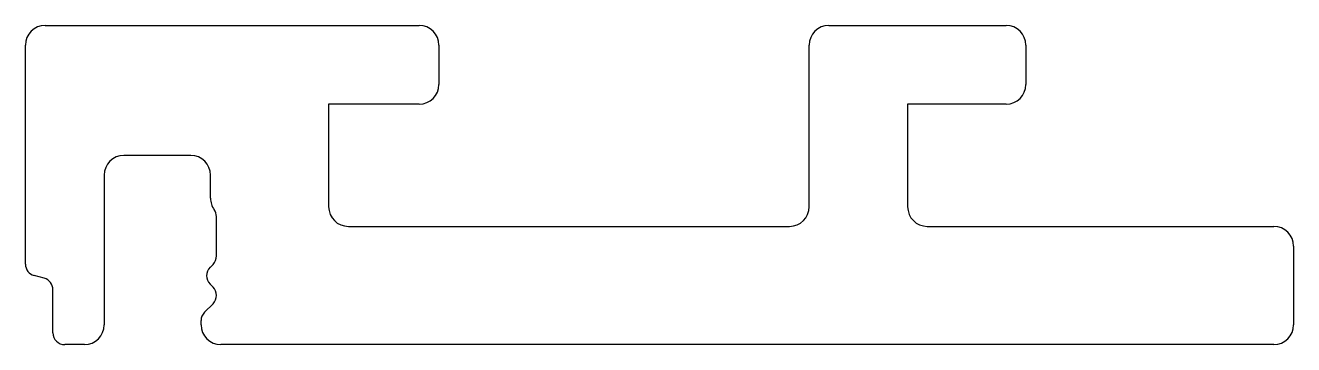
# Model space of a CAD drawing. Extents: x 2958.8 to 2991, y 1102.9 to 1111.
import ezdxf

# ---------------------------------------------------------------- set-up
doc = ezdxf.new("R2010")
doc.units = 0
doc.layers.get('0').update_dxf_attribs({"linetype": 'CONTINUOUS'})

msp = doc.modelspace()

# ---------------------------------------------------------------- linework, layer by layer
for p, q in [((2959.285, 1111.005), (2968.785, 1111.005)), ((2979.185, 1111.005), (2983.685, 1111.005)), ((2958.785, 1104.947), (2958.785, 1110.505)), ((2969.285, 1110.505), (2969.285, 1109.505)), ((2978.685, 1106.405), (2978.685, 1110.505)), ((2984.185, 1110.505), (2984.185, 1109.505)), ((2966.485, 1109.005), (2966.485, 1106.405)), ((2968.785, 1109.005), (2966.485, 1109.005)), ((2981.185, 1109.005), (2981.185, 1106.405)), ((2983.685, 1109.005), (2981.185, 1109.005)), ((2962.985, 1107.705), (2961.285, 1107.705)), ((2960.785, 1107.205), (2960.785, 1103.405)), ((2963.485, 1106.622), (2963.485, 1107.205)), ((2963.637, 1105.154), (2963.637, 1106.154)), ((2966.985, 1105.905), (2978.185, 1105.905)), ((2981.685, 1105.905), (2990.485, 1105.905)), ((2990.985, 1105.405), (2990.985, 1103.405)), ((2963.473, 1104.866), (2963.549, 1104.942)), ((2959.263, 1104.588), (2959.007, 1104.657)), ((2959.485, 1103.205), (2959.485, 1104.299)), ((2963.549, 1104.366), (2963.473, 1104.442)), ((2963.333, 1103.726), (2963.549, 1103.942)), ((2963.245, 1103.405), (2963.245, 1103.514)), ((2960.285, 1102.905), (2959.785, 1102.905)), ((2990.485, 1102.905), (2963.745, 1102.905))]:
    msp.add_line(p, q)
for centre, radius, start, end in [((2959.285, 1110.505), 0.5, 90, 180), ((2968.785, 1110.505), 0.5, 0, 90), ((2979.185, 1110.505), 0.5, 90, 180), ((2983.685, 1110.505), 0.5, 0, 90), ((2968.785, 1109.505), 0.5, 270, 0), ((2983.685, 1109.505), 0.5, 270, 0), ((2961.285, 1107.205), 0.5, 90, 180), ((2962.985, 1107.205), 0.5, 0, 90), ((2963.985, 1106.622), 0.5, 180, 215.8395), ((2966.985, 1106.405), 0.5, 180, 270), ((2978.185, 1106.405), 0.5, 270, 0), ((2981.685, 1106.405), 0.5, 180, 270), ((2963.337, 1106.154), 0.3, 0, 35.8395), ((2990.485, 1105.405), 0.5, 0, 90), ((2963.337, 1105.154), 0.3, 315, 0), ((2959.085, 1104.947), 0.3, 180, 255), ((2963.685, 1104.654), 0.3, 135, 225), ((2959.185, 1104.299), 0.3, 0, 75), ((2963.337, 1104.154), 0.3, 315, 45), ((2963.545, 1103.514), 0.3, 135, 180), ((2959.785, 1103.205), 0.3, 180, 270), ((2960.285, 1103.405), 0.5, 270, 0), ((2963.745, 1103.405), 0.5, 180, 270), ((2990.485, 1103.405), 0.5, 270, 0)]:
    msp.add_arc(centre, radius, start, end)

doc.saveas('drawing.dxf')
